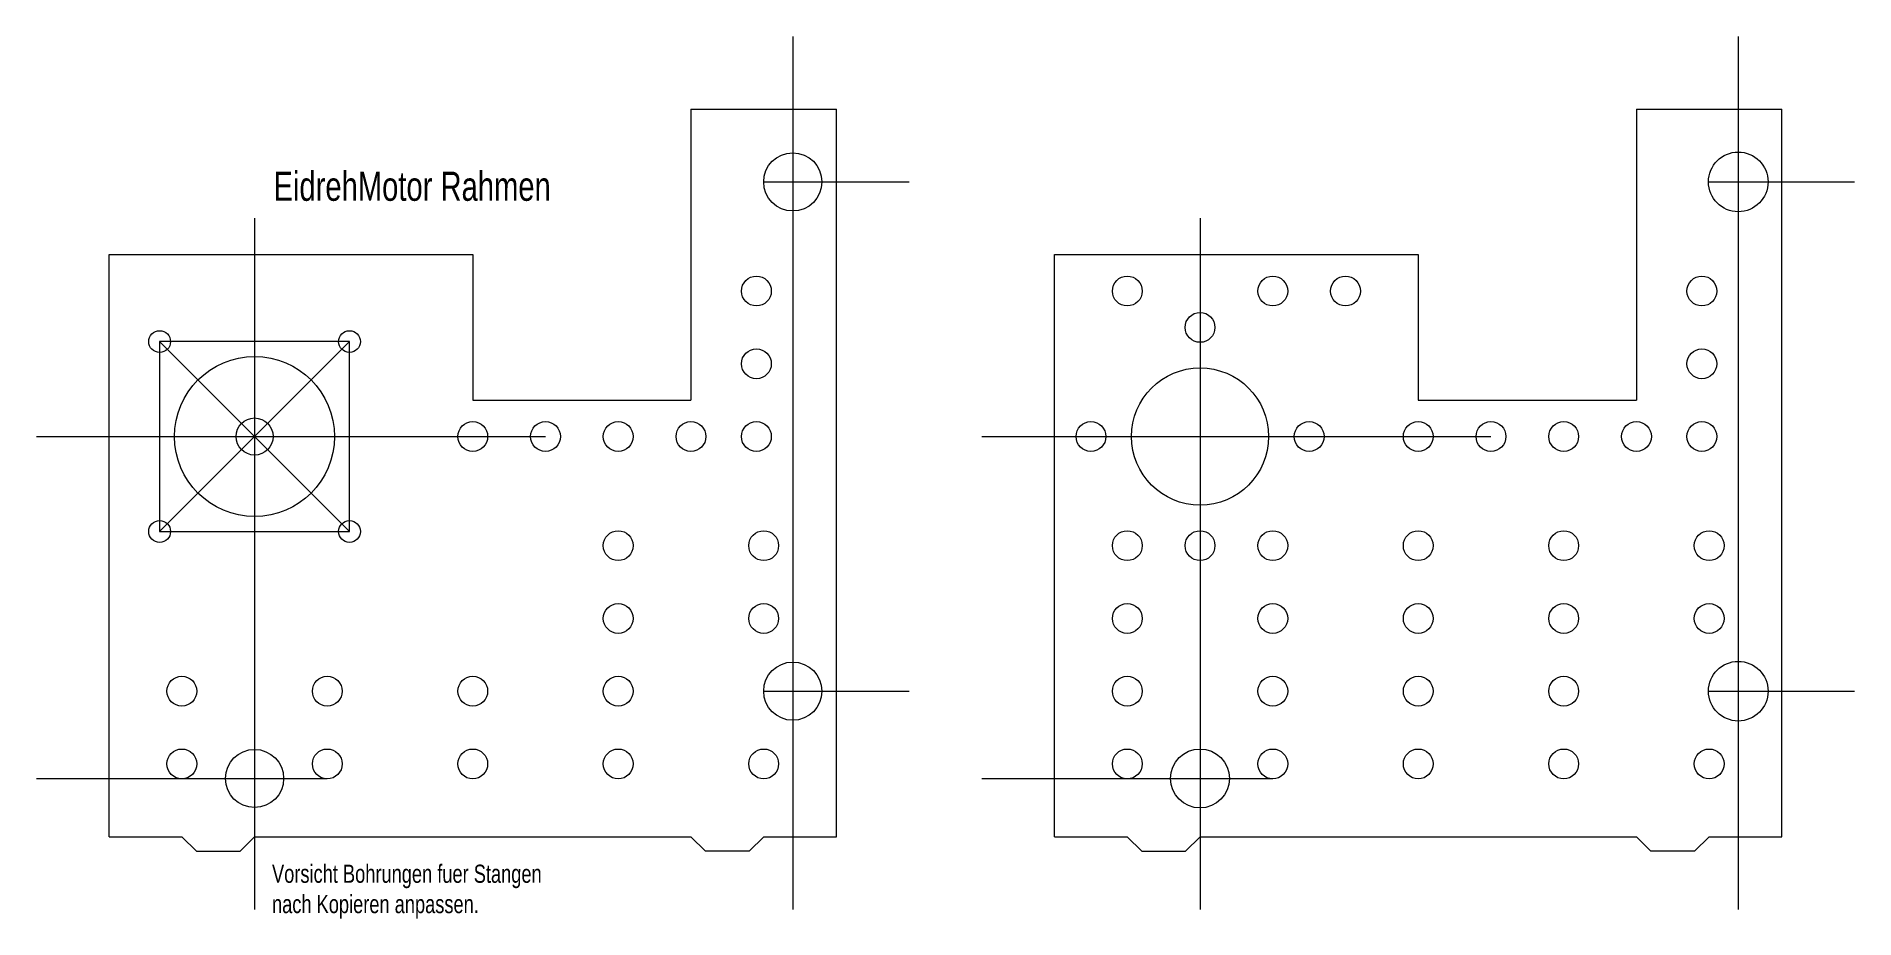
# Model space of a CAD drawing. Header units: millimetres. Extents: x -10 to 240, y -11 to 110.
import ezdxf

# ---------------------------------------------------------------- set-up
doc = ezdxf.new("R2010")
doc.units = ezdxf.units.MM
doc.layers.get('0').update_dxf_attribs({"linetype": 'CONTINUOUS', "lineweight": 0})
for name, color, linetype, lineweight in [('bohrungen', 7, 'CONTINUOUS', 0), ('bohrungen2', 7, 'CONTINUOUS', 0), ('cut2', 7, 'CONTINUOUS', 0), ('hilf', 4, 'CONTINUOUS', 0), ('pocket-2mm', 7, 'CONTINUOUS', 0)]:
    doc.layers.add(name, color=color, linetype=linetype, lineweight=lineweight)
doc.styles.get("Standard").update_dxf_attribs({"font": 'txt', "width": 0.75})

msp = doc.modelspace()

# ---------------------------------------------------------------- linework, layer by layer
for p, q in [((80, 100), (80, 100)), ((80, 100), (100, 100)), ((80, 100), (80, 60)), ((100, 0), (100, 100)), ((0, 80), (0, 80)), ((0, 0), (0, 80)), ((0, 80), (50, 80)), ((50, 80), (50, 80)), ((50, 80), (50, 80)), ((50, 80), (50, 60)), ((50, 60), (50, 60)), ((50, 60), (50, 60)), ((50, 60), (80, 60)), ((80, 60), (80, 60)), ((80, 60), (80, 60)), ((0, 0), (10, 0)), ((10, 0), (12, -2)), ((18, -2), (20, 0)), ((20, 0), (80, 0)), ((82, -2), (80, 0)), ((90, 0), (88, -2)), ((90, 0), (100, 0)), ((12, -2), (18, -2)), ((88, -2), (82, -2))]:
    msp.add_line(p, q)
at = {"layer": 'bohrungen'}
for centre, radius in [((94, 90), 4), ((89, 75), 2.05), ((6.95, 68.05), 1.5), ((33.05, 68.05), 1.5), ((89, 65), 2.05), ((20, 55), 2.55), ((50, 55), 2.05), ((60, 55), 2.05), ((70, 55), 2.05), ((80, 55), 2.05), ((89, 55), 2.05), ((6.95, 41.95), 1.5), ((33.05, 41.95), 1.5), ((70, 40), 2.05), ((90, 40), 2.05), ((70, 30), 2.05), ((90, 30), 2.05), ((94, 20), 4), ((10, 20), 2.05), ((30, 20), 2.05), ((50, 20), 2.05), ((70, 20), 2.05), ((10, 10), 2.05), ((20, 8), 4), ((30, 10), 2.05), ((50, 10), 2.05), ((70, 10), 2.05), ((90, 10), 2.05)]:
    msp.add_circle(centre, radius, dxfattribs=at)
at = {"layer": 'bohrungen2'}
for centre, radius in [((224, 90), 4.1), ((140, 75), 2.05), ((160, 75), 2.05), ((170, 75), 2.05), ((219, 75), 2.05), ((150, 70), 2.05), ((219, 65), 2.05), ((150, 55), 9.43), ((135, 55), 2.05), ((165, 55), 2.05), ((180, 55), 2.05), ((190, 55), 2.05), ((200, 55), 2.05), ((210, 55), 2.05), ((219, 55), 2.05), ((140, 40), 2.05), ((150, 40), 2.05), ((160, 40), 2.05), ((180, 40), 2.05), ((200, 40), 2.05), ((220, 40), 2.05), ((140, 30), 2.05), ((160, 30), 2.05), ((180, 30), 2.05), ((200, 30), 2.05), ((220, 30), 2.05), ((224, 20), 4.1), ((140, 20), 2.05), ((160, 20), 2.05), ((180, 20), 2.05), ((200, 20), 2.05), ((140, 10), 2.05), ((150, 8), 4.05), ((160, 10), 2.05), ((180, 10), 2.05), ((200, 10), 2.05), ((220, 10), 2.05)]:
    msp.add_circle(centre, radius, dxfattribs=at)
at = {"layer": 'cut2'}
for p, q in [((210, 100), (210, 100)), ((210, 100), (230, 100)), ((210, 100), (210, 60)), ((230, 0), (230, 100)), ((130, 80), (130, 80)), ((130, 0), (130, 80)), ((130, 80), (180, 80)), ((180, 80), (180, 80)), ((180, 80), (180, 80)), ((180, 80), (180, 60)), ((180, 60), (180, 60)), ((180, 60), (180, 60)), ((180, 60), (210, 60)), ((210, 60), (210, 60)), ((210, 60), (210, 60)), ((130, 0), (140, 0)), ((140, 0), (142, -2)), ((148, -2), (150, 0)), ((150, 0), (210, 0)), ((212, -2), (210, 0)), ((220, 0), (218, -2)), ((220, 0), (230, 0)), ((142, -2), (148, -2)), ((218, -2), (212, -2))]:
    msp.add_line(p, q, dxfattribs=at)
at = {"layer": 'hilf'}
for p, q in [((94, 110), (94, -10)), ((224, 110), (224, -10)), ((90, 90), (110, 90)), ((220, 90), (240, 90)), ((20, 85), (20, 20)), ((150, 85), (150, 20)), ((33.05, 68.05), (6.95, 68.05)), ((6.95, 68.05), (6.95, 41.95)), ((33.05, 68.05), (6.95, 41.95)), ((6.95, 68.05), (33.05, 41.95)), ((33.05, 41.95), (33.05, 68.05)), ((-10, 55), (60, 55)), ((120, 55), (190, 55)), ((6.95, 41.95), (33.05, 41.95)), ((0, 0), (0, 26.1)), ((20, 20), (20, -10)), ((90, 20), (110, 20)), ((150, 20), (150, -10)), ((220, 20), (240, 20)), ((-10, 8), (30, 8)), ((120, 8), (160, 8))]:
    msp.add_line(p, q, dxfattribs=at)
at = {"layer": 'pocket-2mm'}
msp.add_circle((20, 55), 11, dxfattribs=at)

# ---------------------------------------------------------------- texts
at = {"insert": (22.4, -3.84), "char_height": 2.5, "width": 100, "attachment_point": 1}
msp.add_mtext('Vorsicht\\~Bohrungen\\~fuer\\~Stangen\\Pnach\\~Kopieren\\~anpassen.', dxfattribs=at)
at = {"layer": 'bohrungen', "insert": (22.6, 91.4), "char_height": 4, "width": 100, "attachment_point": 1}
msp.add_mtext('EidrehMotor\\~Rahmen', dxfattribs=at)

doc.saveas('drawing.dxf')
